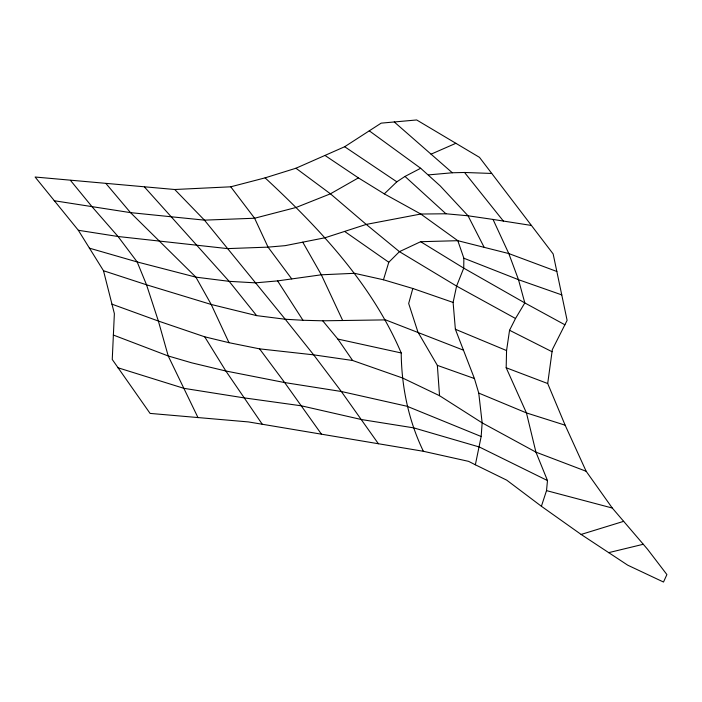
<?xml version="1.0" encoding="UTF-8"?>
<svg xmlns="http://www.w3.org/2000/svg" width="702" height="702" viewBox="0 0 702 702"><rect width="100%" height="100%" fill="white"/><g stroke="black" fill="none" stroke-linecap="round" stroke-linejoin="round"><path stroke-width="1.05" d="M325.28 155.642L358.397 177.878L384.301 193.866L420.788 214.031L457.818 240.689L463.864 258.222L463.732 268.129L456.59 286.091L453.106 302.439L455.37 329.264L474.42 378.527L478.755 393.085L482.151 422.858L481.168 436.504L475.359 464.785L506.73 480.159L541.4 506.274L581.124 534.441L627.728 565.18L663.504 582.037L666.9 574.578L647.49 549.183L612.276 508.029L586.152 471.27L565.145 425.193L547.7 383.529L552.325 349.622L567.111 320.366L553.15 253.931L479.484 157.353L416.672 119.963L381.168 123.14L344.664 146.736L295.946 168.234L265.102 177.86L230.756 186.802L174.737 189.505L35.1 177.018L78.334 230.282L103.492 270.735L114.373 313.636L112.25 359.468L150.079 413.408L248.429 421.928L423.385 451.289L468.603 461.363L475.359 464.785M541.4 506.274L546.516 490.619L547.49 480.563L535.933 452.141L526.447 412.916L506.177 367.751L506.563 350.57L509.555 330.273L515.514 318.489L524.815 302.922L518.497 279.686L508.792 253.562L493.032 219.428L468.041 215.786L445.954 213.777L420.788 214.031L366.242 224.412L325.114 237.741L285.135 245.656L268.05 247.13L227.597 248.613L118.041 236.504L78.334 230.282M89.329 248.139L137.171 261.943L195.893 277.15L229.15 281.335L255.458 282.853L277.597 280.897L321.34 274.798L354.484 273.306L383.459 279.782L412.811 288.478L408.678 303.492L417.909 332.037L437.355 365.373L439.54 395.7L482.151 422.858L535.933 452.141L586.152 471.27M383.459 279.782L388.785 262.258L399.438 251.658L420.647 241.707L457.818 240.689L508.792 253.562L556.87 271.49M384.301 193.866L396.832 181.809L404.993 176.43L420.673 168.269L440.233 185.916L468.041 215.786L484.011 247.025M358.397 177.878L330.431 193.813L296.06 207.485L254.598 218.234L204.431 220.138L130.511 212.636L54.151 200.719M431.054 154.168L455.914 143.287M581.124 534.441L623.657 521.34M608.652 552.649L643.26 544.278M428.597 174.886L452.316 172.771L464.548 172.473L491.663 173.455M103.492 270.735L146.525 284.793L211.214 304.466L256.625 315.619L285.24 319.243L302.966 320.27L322.727 320.805L385.573 319.884L463.083 350.026M111.872 304.133L158.371 321.042L204.703 336.811L228.992 342.69L259.573 348.859L313.671 354.852L352.632 360.495L402.641 378.027L439.54 395.7M493.032 219.428L531.247 225.43M322.727 320.805L337.846 339.066L401.211 352.957C401.535 386.925 408.573 420.63 423.385 451.289M546.516 490.619L612.276 508.029M117.787 367.708L183.88 388.329L243.778 397.823L301.386 405.817L361.469 419.542L413.759 427.878L479.369 447.007L547.49 480.563M565.145 425.193L526.447 412.916L478.755 393.085M412.811 288.478L453.106 302.439M561.793 294.901L518.497 279.686L463.864 258.222M437.355 365.373L474.42 378.527M506.177 367.751L547.7 383.529M113.303 335.021L168.226 355.975L191.795 362.855L225.86 371.007L284.652 382.564L341.321 391.488L407.055 406.265L481.168 436.504M455.37 329.264L506.563 350.57M509.555 330.273L552.079 351.737M564.934 324.807L524.815 302.922L463.732 268.129L420.647 241.707M515.514 318.489L456.59 286.091L399.438 251.658L366.242 224.412L330.431 193.813L295.946 168.234M344.664 146.736L396.832 181.809M345.042 231.713L388.785 262.258M369.27 130.818L420.673 168.269M394.261 121.964L452.316 172.771M404.993 176.43L445.954 213.777M265.102 177.86C319.357 228.273 371.832 283.959 401.211 352.957M174.737 189.505L204.431 220.138L285.24 319.243L313.671 354.852L341.321 391.488L378.404 443.761M144.436 186.96L229.15 281.335L256.625 315.619M106.116 183.696L130.511 212.636L195.893 277.15L211.214 304.466L228.992 342.69M70.446 180.353L92.269 206.993L118.041 236.504L137.171 261.943L146.525 284.793L158.371 321.042L168.226 355.975L198.017 417.664M464.548 172.473L503.387 221.069M230.756 186.802L254.598 218.234L268.05 247.13L291.751 278.922M259.573 348.859L284.652 382.564L321.516 434.248M262.329 424.341L225.86 371.007L204.703 336.811M337.846 339.066L352.632 360.495M277.597 280.897L302.966 320.27M302.764 242.164L321.34 274.798L342.673 320.481"/></g></svg>
